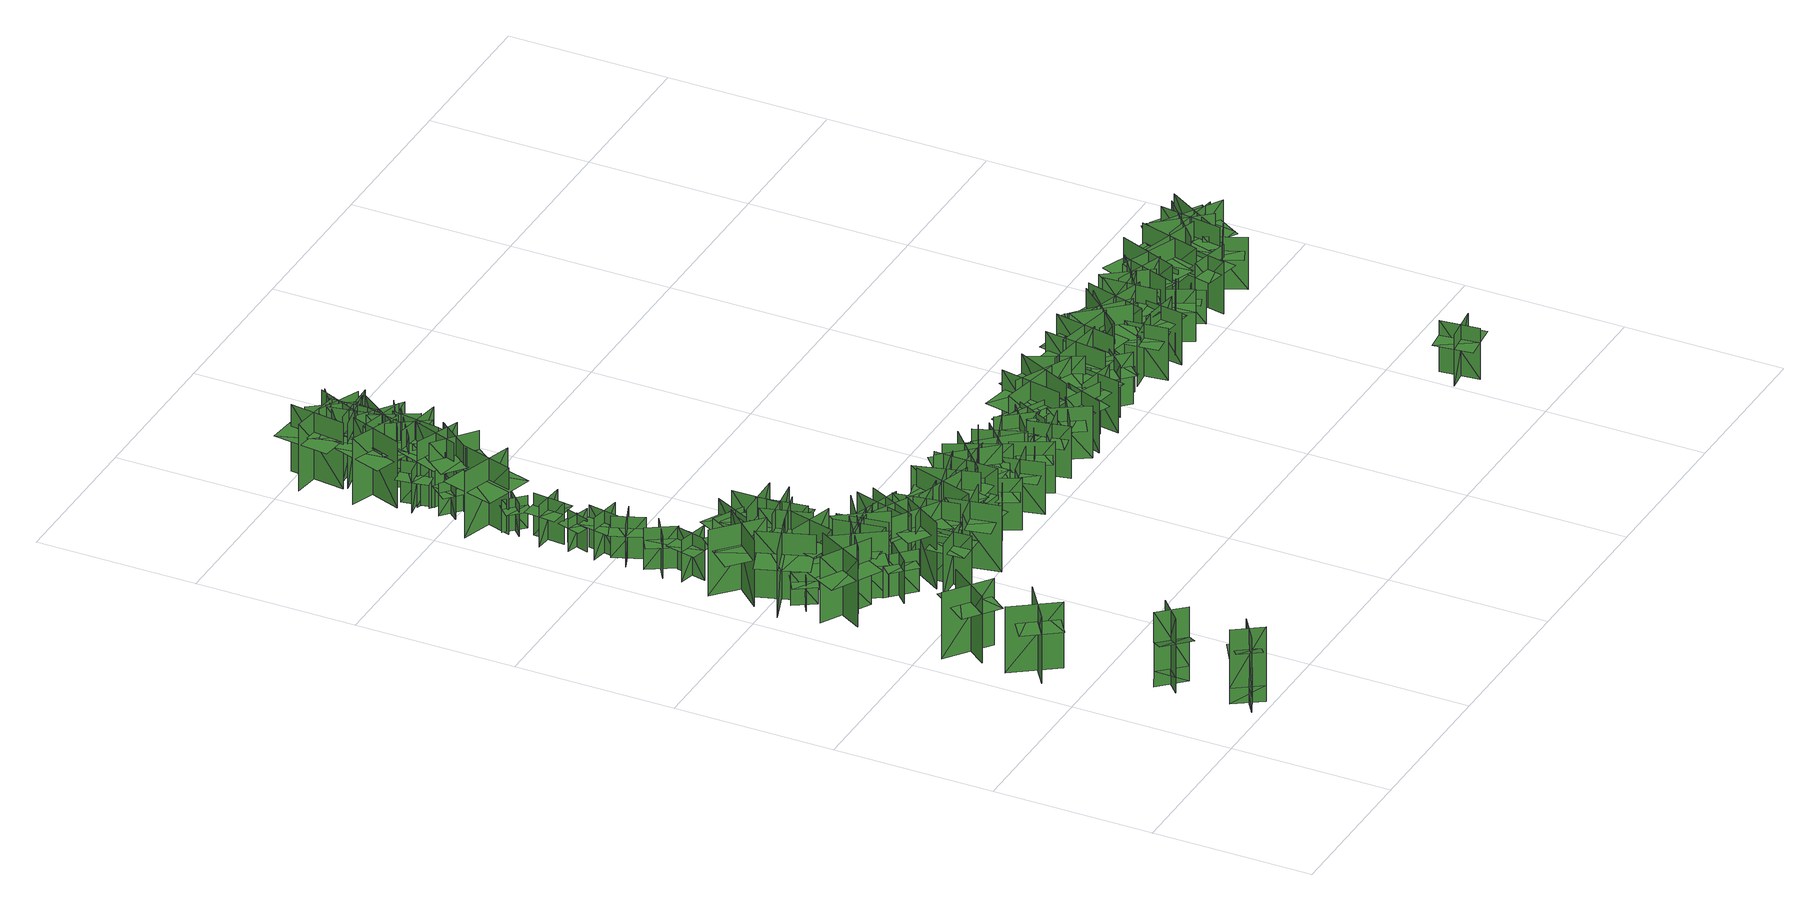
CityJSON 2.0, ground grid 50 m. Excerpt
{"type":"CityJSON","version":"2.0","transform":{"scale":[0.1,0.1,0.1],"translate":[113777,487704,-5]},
"CityObjects":{
"tree1":{"type":"SolitaryVegetationObject","geometry":[{"type":"MultiSurface","lod":"1","boundaries":[[[0,1,2]],[[0,2,3]],[[4,5,6]],[[4,6,7]],[[8,9,5]],[[8,5,4]],[[10,11,1]],[[10,1,0]],[[12,13,14]],[[12,14,15]],[[16,17,18]],[[16,18,19]]]}]},
"tree2":{"type":"SolitaryVegetationObject","geometry":[{"type":"MultiSurface","lod":"1","boundaries":[[[20,21,22]],[[20,22,23]],[[24,25,26]],[[24,26,27]],[[28,29,25]],[[28,25,24]],[[30,31,21]],[[30,21,20]],[[32,33,34]],[[32,34,35]],[[36,37,38]],[[36,38,39]]]}]},
"tree3":{"type":"SolitaryVegetationObject","geometry":[{"type":"MultiSurface","lod":"1","boundaries":[[[40,41,42]],[[40,42,43]],[[44,45,46]],[[44,46,47]],[[48,49,50]],[[48,50,51]],[[48,52,53]],[[48,53,49]]]}]},
"tree4":{"type":"SolitaryVegetationObject","geometry":[{"type":"MultiSurface","lod":"1","boundaries":[[[54,55,56]],[[54,56,57]],[[58,59,60]],[[58,60,61]],[[62,63,64]],[[62,64,65]],[[62,66,67]],[[62,67,63]]]}]},
"tree5":{"type":"SolitaryVegetationObject","geometry":[{"type":"MultiSurface","lod":"1","boundaries":[[[68,69,70]],[[68,70,71]],[[72,73,74]],[[72,74,75]],[[76,77,78]],[[76,78,79]],[[76,79,80]],[[76,80,81]]]}]},
"tree6":{"type":"SolitaryVegetationObject","geometry":[{"type":"MultiSurface","lod":"1","boundaries":[[[82,83,84]],[[82,84,85]],[[86,87,88]],[[86,88,89]],[[90,91,92]],[[90,92,93]],[[90,93,94]],[[90,94,95]]]}]},
"tree7":{"type":"SolitaryVegetationObject","geometry":[{"type":"MultiSurface","lod":"1","boundaries":[[[96,97,98]],[[96,98,99]],[[100,101,102]],[[100,102,103]],[[104,105,106]],[[104,106,107]],[[104,107,108]],[[104,108,109]]]}]},
"tree8":{"type":"SolitaryVegetationObject","geometry":[{"type":"MultiSurface","lod":"1","boundaries":[[[110,111,112]],[[110,112,113]],[[114,115,116]],[[114,116,117]],[[118,119,120]],[[118,120,121]],[[118,121,122]],[[118,122,123]]]}]},
"tree9":{"type":"SolitaryVegetationObject","geometry":[{"type":"MultiSurface","lod":"1","boundaries":[[[124,125,126]],[[124,126,127]],[[128,129,130]],[[128,130,131]],[[132,133,134]],[[132,134,135]],[[132,135,136]],[[132,136,137]]]}]},
"tree10":{"type":"SolitaryVegetationObject","geometry":[{"type":"MultiSurface","lod":"1","boundaries":[[[138,139,140]],[[138,140,141]],[[142,143,144]],[[142,144,145]],[[146,147,148]],[[146,148,149]],[[146,150,151]],[[146,151,147]]]}]},
"tree11":{"type":"SolitaryVegetationObject","geometry":[{"type":"MultiSurface","lod":"1","boundaries":[[[152,153,154]],[[152,154,155]],[[156,157,158]],[[156,158,159]],[[160,161,162]],[[160,162,163]],[[160,163,164]],[[160,164,165]]]}]},
"tree12":{"type":"SolitaryVegetationObject","geometry":[{"type":"MultiSurface","lod":"1","boundaries":[[[166,167,168]],[[166,168,169]],[[170,171,172]],[[170,172,173]],[[174,175,176]],[[174,176,177]],[[174,177,178]],[[174,178,179]]]}]},
"tree13":{"type":"SolitaryVegetationObject","geometry":[{"type":"MultiSurface","lod":"1","boundaries":[[[180,181,182]],[[180,182,183]],[[184,185,186]],[[184,186,187]],[[188,189,190]],[[188,190,191]],[[188,191,192]],[[188,192,193]]]}]},
"tree14":{"type":"SolitaryVegetationObject","geometry":[{"type":"MultiSurface","lod":"1","boundaries":[[[194,195,196]],[[194,196,197]],[[198,199,200]],[[198,200,201]],[[202,203,204]],[[202,204,205]],[[202,205,206]],[[202,206,207]]]}]},
"tree15":{"type":"SolitaryVegetationObject","geometry":[{"type":"MultiSurface","lod":"1","boundaries":[[[208,209,210]],[[208,210,211]],[[212,213,214]],[[212,214,215]],[[216,217,218]],[[216,218,219]],[[216,219,220]],[[216,220,221]]]}]},
"tree16":{"type":"SolitaryVegetationObject","geometry":[{"type":"MultiSurface","lod":"1","boundaries":[[[222,223,224]],[[222,224,225]],[[226,227,228]],[[226,228,229]],[[230,231,232]],[[230,232,233]],[[230,233,234]],[[230,234,235]]]}]},
"tree17":{"type":"SolitaryVegetationObject","geometry":[{"type":"MultiSurface","lod":"1","boundaries":[[[236,237,238]],[[236,238,239]],[[240,241,242]],[[240,242,243]],[[244,245,246]],[[244,246,247]],[[244,247,248]],[[244,248,249]]]}]},
"tree18":{"type":"SolitaryVegetationObject","geometry":[{"type":"MultiSurface","lod":"1","boundaries":[[[250,251,252]],[[250,252,253]],[[254,255,256]],[[254,256,257]],[[258,259,260]],[[258,260,261]],[[258,261,262]],[[258,262,263]]]}]},
"tree19":{"type":"SolitaryVegetationObject","geometry":[{"type":"MultiSurface","lod":"1","boundaries":[[[264,265,266]],[[264,266,267]],[[268,269,270]],[[268,270,271]],[[272,273,274]],[[272,274,275]],[[272,275,276]],[[272,276,277]]]}]},
"tree20":{"type":"SolitaryVegetationObject","geometry":[{"type":"MultiSurface","lod":"1","boundaries":[[[278,279,280]],[[278,280,281]],[[282,283,284]],[[282,284,285]],[[286,287,288]],[[286,288,289]],[[286,289,290]],[[286,290,291]]]}]},
"tree21":{"type":"SolitaryVegetationObject","geometry":[{"type":"MultiSurface","lod":"1","boundaries":[[[292,293,294]],[[292,294,295]],[[296,297,298]],[[296,298,299]],[[300,301,302]],[[300,302,303]],[[300,303,304]],[[300,304,305]]]}]},
"tree22":{"type":"SolitaryVegetationObject","geometry":[{"type":"MultiSurface","lod":"1","boundaries":[[[306,307,308]],[[306,308,309]],[[310,311,312]],[[310,312,313]],[[314,315,316]],[[314,316,317]],[[314,318,319]],[[314,319,315]]]}]},
"tree23":{"type":"SolitaryVegetationObject","geometry":[{"type":"MultiSurface","lod":"1","boundaries":[[[320,321,322]],[[320,322,323]],[[324,325,326]],[[324,326,327]],[[328,329,330]],[[328,330,331]],[[328,331,332]],[[328,332,333]]]}]},
"tree24":{"type":"SolitaryVegetationObject","geometry":[{"type":"MultiSurface","lod":"1","boundaries":[[[334,335,336]],[[334,336,337]],[[338,339,340]],[[338,340,341]],[[342,343,344]],[[342,344,345]],[[342,345,346]],[[342,346,347]]]}]},
"tree25":{"type":"SolitaryVegetationObject","geometry":[{"type":"MultiSurface","lod":"1","boundaries":[[[348,349,350]],[[348,350,351]],[[352,353,354]],[[352,354,355]],[[356,357,358]],[[356,358,359]],[[356,359,360]],[[356,360,361]]]}]},
"tree26":{"type":"SolitaryVegetationObject","geometry":[{"type":"MultiSurface","lod":"1","boundaries":[[[362,363,364]],[[362,364,365]],[[366,367,368]],[[366,368,369]],[[370,371,372]],[[370,372,373]],[[370,373,374]],[[370,374,375]]]}]},
"tree27":{"type":"SolitaryVegetationObject","geometry":[{"type":"MultiSurface","lod":"1","boundaries":[[[376,377,378]],[[376,378,379]],[[380,381,382]],[[380,382,383]],[[384,385,386]],[[384,386,387]],[[384,388,389]],[[384,389,385]]]}]},
"tree28":{"type":"SolitaryVegetationObject","geometry":[{"type":"MultiSurface","lod":"1","boundaries":[[[390,391,392]],[[390,392,393]],[[394,395,396]],[[394,396,397]],[[398,399,400]],[[398,400,401]],[[398,401,402]],[[398,402,403]]]}]},
"tree29":{"type":"SolitaryVegetationObject","geometry":[{"type":"MultiSurface","lod":"1","boundaries":[[[404,405,406]],[[404,406,407]],[[408,409,410]],[[408,410,411]],[[412,413,414]],[[412,414,415]],[[412,415,416]],[[412,416,417]]]}]},
"tree30":{"type":"SolitaryVegetationObject","geometry":[{"type":"MultiSurface","lod":"1","boundaries":[[[418,419,420]],[[418,420,421]],[[422,423,424]],[[422,424,425]],[[426,427,428]],[[426,428,429]],[[426,429,430]],[[426,430,431]]]}]},
"tree31":{"type":"SolitaryVegetationObject","geometry":[{"type":"MultiSurface","lod":"1","boundaries":[[[432,433,434]],[[432,434,435]],[[436,437,438]],[[436,438,439]],[[440,441,442]],[[440,442,443]],[[440,443,444]],[[440,444,445]]]}]},
"tree32":{"type":"SolitaryVegetationObject","geometry":[{"type":"MultiSurface","lod":"1","boundaries":[[[446,447,448]],[[446,448,449]],[[450,451,452]],[[450,452,453]],[[454,455,456]],[[454,456,457]],[[454,457,458]],[[454,458,459]]]}]},
"tree33":{"type":"SolitaryVegetationObject","geometry":[{"type":"MultiSurface","lod":"1","boundaries":[[[460,461,462]],[[460,462,463]],[[464,465,466]],[[464,466,467]],[[468,469,470]],[[468,470,471]],[[468,471,472]],[[468,472,473]]]}]},
"tree34":{"type":"SolitaryVegetationObject","geometry":[{"type":"MultiSurface","lod":"1","boundaries":[[[474,475,476]],[[474,476,477]],[[478,479,480]],[[478,480,481]],[[482,483,484]],[[482,484,485]],[[482,485,486]],[[482,486,487]]]}]},
"tree35":{"type":"SolitaryVegetationObject","geometry":[{"type":"MultiSurface","lod":"1","boundaries":[[[488,489,490]],[[488,490,491]],[[492,493,494]],[[492,494,495]],[[496,497,498]],[[496,498,499]],[[496,500,501]],[[496,501,497]]]}]},
"tree36":{"type":"SolitaryVegetationObject","geometry":[{"type":"MultiSurface","lod":"1","boundaries":[[[502,503,504]],[[502,504,505]],[[506,507,508]],[[506,508,509]],[[510,511,512]],[[510,512,513]],[[510,513,514]],[[510,514,515]]]}]},
"tree37":{"type":"SolitaryVegetationObject","geometry":[{"type":"MultiSurface","lod":"1","boundaries":[[[516,517,518]],[[516,518,519]],[[520,521,522]],[[520,522,523]],[[524,525,526]],[[524,526,527]],[[524,527,528]],[[524,528,529]]]}]},
"tree38":{"type":"SolitaryVegetationObject","geometry":[{"type":"MultiSurface","lod":"1","boundaries":[[[530,531,532]],[[530,532,533]],[[534,535,536]],[[534,536,537]],[[538,539,540]],[[538,540,541]],[[538,541,542]],[[538,542,543]]]}]},
"tree39":{"type":"SolitaryVegetationObject","geometry":[{"type":"MultiSurface","lod":"1","boundaries":[[[544,545,546]],[[544,546,547]],[[548,549,550]],[[548,550,551]],[[552,553,554]],[[552,554,555]],[[552,555,556]],[[552,556,557]]]}]},
"tree40":{"type":"SolitaryVegetationObject","geometry":[{"type":"MultiSurface","lod":"1","boundaries":[[[558,559,560]],[[558,560,561]],[[562,563,564]],[[562,564,565]],[[566,567,568]],[[566,568,569]],[[566,569,570]],[[566,570,571]]]}]},
"tree41":{"type":"SolitaryVegetationObject","geometry":[{"type":"MultiSurface","lod":"1","boundaries":[[[572,573,574]],[[572,574,575]],[[576,577,578]],[[576,578,579]],[[580,581,582]],[[580,582,583]],[[580,583,584]],[[580,584,585]]]}]},
"tree42":{"type":"SolitaryVegetationObject","geometry":[{"type":"MultiSurface","lod":"1","boundaries":[[[586,587,588]],[[586,588,589]],[[590,591,592]],[[590,592,593]],[[594,595,596]],[[594,596,597]],[[594,598,599]],[[594,599,595]]]}]},
"tree43":{"type":"SolitaryVegetationObject","geometry":[{"type":"MultiSurface","lod":"1","boundaries":[[[600,601,602]],[[600,602,603]],[[604,605,606]],[[604,606,607]],[[608,609,610]],[[608,610,611]],[[608,611,612]],[[608,612,613]]]}]},
"tree44":{"type":"SolitaryVegetationObject","geometry":[{"type":"MultiSurface","lod":"1","boundaries":[[[614,615,616]],[[614,616,617]],[[618,619,620]],[[618,620,621]],[[622,623,624]],[[622,624,625]],[[622,626,627]],[[622,627,623]]]}]},
"tree45":{"type":"SolitaryVegetationObject","geometry":[{"type":"MultiSurface","lod":"1","boundaries":[[[628,629,630]],[[628,630,631]],[[632,633,634]],[[632,634,635]],[[636,637,638]],[[636,638,639]],[[636,639,640]],[[636,640,641]]]}]},
"tree46":{"type":"SolitaryVegetationObject","geometry":[{"type":"MultiSurface","lod":"1","boundaries":[[[642,643,644]],[[642,644,645]],[[646,647,648]],[[646,648,649]],[[650,651,652]],[[650,652,653]],[[650,653,654]],[[650,654,655]]]}]},
"tree47":{"type":"SolitaryVegetationObject","geometry":[{"type":"MultiSurface","lod":"1","boundaries":[[[656,657,658]],[[656,658,659]],[[660,661,662]],[[660,662,663]],[[664,665,666]],[[664,666,667]],[[664,667,668]],[[664,668,669]]]}]},
"tree48":{"type":"SolitaryVegetationObject","geometry":[{"type":"MultiSurface","lod":"1","boundaries":[[[670,671,672]],[[670,672,673]],[[674,675,676]],[[674,676,677]],[[678,679,680]],[[678,680,681]],[[678,681,682]],[[678,682,683]]]}]},
"tree49":{"type":"SolitaryVegetationObject","geometry":[{"type":"MultiSurface","lod":"1","boundaries":[[[684,685,686]],[[684,686,687]],[[688,689,690]],[[688,690,691]],[[692,693,694]],[[692,694,695]],[[692,695,696]],[[692,696,697]]]}]},
"tree50":{"type":"SolitaryVegetationObject","geometry":[{"type":"MultiSurface","lod":"1","boundaries":[[[698,699,700]],[[698,700,701]],[[702,703,704]],[[702,704,705]],[[706,707,708]],[[706,708,709]],[[706,709,710]],[[706,710,711]]]}]},
"tree51":{"type":"SolitaryVegetationObject","geometry":[{"type":"MultiSurface","lod":"1","boundaries":[[[712,713,714]],[[712,714,715]],[[716,717,718]],[[716,718,719]],[[720,721,722]],[[720,722,723]],[[720,723,724]],[[720,724,725]]]}]},
"tree52":{"type":"SolitaryVegetationObject","geometry":[{"type":"MultiSurface","lod":"1","boundaries":[[[726,727,728]],[[726,728,729]],[[730,731,732]],[[730,732,733]],[[734,735,736]],[[734,736,737]],[[734,737,738]],[[734,738,739]]]}]},
"tree53":{"type":"SolitaryVegetationObject","geometry":[{"type":"MultiSurface","lod":"1","boundaries":[[[740,741,742]],[[740,742,743]],[[744,745,746]],[[744,746,747]],[[748,749,750]],[[748,750,751]],[[748,751,752]],[[748,752,753]]]}]},
"tree54":{"type":"SolitaryVegetationObject","geometry":[{"type":"MultiSurface","lod":"1","boundaries":[[[754,755,756]],[[754,756,757]],[[758,759,760]],[[758,760,761]],[[762,763,764]],[[762,764,765]],[[762,765,766]],[[762,766,767]]]}]},
"tree55":{"type":"SolitaryVegetationObject","geometry":[{"type":"MultiSurface","lod":"1","boundaries":[[[768,769,770]],[[768,770,771]],[[772,773,774]],[[772,774,775]],[[776,777,778]],[[776,778,779]],[[776,779,780]],[[776,780,781]]]}]},
"tree56":{"type":"SolitaryVegetationObject","geometry":[{"type":"MultiSurface","lod":"1","boundaries":[[[782,783,784]],[[782,784,785]],[[786,787,788]],[[786,788,789]],[[790,791,792]],[[790,792,793]],[[790,794,795]],[[790,795,791]]]}]},
"tree57":{"type":"SolitaryVegetationObject","geometry":[{"type":"MultiSurface","lod":"1","boundaries":[[[796,797,798]],[[796,798,799]],[[800,801,802]],[[800,802,803]],[[804,805,806]],[[804,806,807]],[[804,808,809]],[[804,809,805]]]}]},
"tree58":{"type":"SolitaryVegetationObject","geometry":[{"type":"MultiSurface","lod":"1","boundaries":[[[810,811,812]],[[810,812,813]],[[814,815,816]],[[814,816,817]],[[818,819,820]],[[818,820,821]],[[818,821,822]],[[818,822,823]]]}]},
"tree59":{"type":"SolitaryVegetationObject","geometry":[{"type":"MultiSurface","lod":"1","boundaries":[[[824,825,826]],[[824,826,827]],[[828,829,830]],[[828,830,831]],[[832,833,834]],[[832,834,835]],[[832,835,836]],[[832,836,837]]]}]},
"tree60":{"type":"SolitaryVegetationObject","geometry":[{"type":"MultiSurface","lod":"1","boundaries":[[[838,839,840]],[[838,840,841]],[[842,843,844]],[[842,844,845]],[[846,847,848]],[[846,848,849]],[[846,849,850]],[[846,850,851]]]}]},
"tree61":{"type":"SolitaryVegetationObject","geometry":[{"type":"MultiSurface","lod":"1","boundaries":[[[852,853,854]],[[852,854,855]],[[856,857,858]],[[856,858,859]],[[860,861,862]],[[860,862,863]],[[860,863,864]],[[860,864,865]]]}]},
"tree62":{"type":"SolitaryVegetationObject","geometry":[{"type":"MultiSurface","lod":"1","boundaries":[[[866,867,868]],[[866,868,869]],[[870,871,872]],[[870,872,873]],[[874,875,876]],[[874,876,877]],[[874,877,878]],[[874,878,879]]]}]},
"tree63":{"type":"SolitaryVegetationObject","geometry":[{"type":"MultiSurface","lod":"1","boundaries":[[[880,881,882]],[[880,882,883]],[[884,885,886]],[[884,886,887]],[[888,889,890]],[[888,890,891]],[[888,892,893]],[[888,893,889]]]}]},
"tree64":{"type":"SolitaryVegetationObject","geometry":[{"type":"MultiSurface","lod":"1","boundaries":[[[894,895,896]],[[894,896,897]],[[898,899,900]],[[898,900,901]],[[902,903,904]],[[902,904,905]],[[902,906,907]],[[902,907,903]]]}]},
"tree65":{"type":"SolitaryVegetationObject","geometry":[{"type":"MultiSurface","lod":"1","boundaries":[[[908,909,910]],[[908,910,911]],[[912,913,914]],[[912,914,915]],[[916,917,918]],[[916,918,919]],[[916,919,920]],[[916,920,921]]]}]},
"tree66":{"type":"SolitaryVegetationObject","geometry":[{"type":"MultiSurface","lod":"1","boundaries":[[[922,923,924]],[[922,924,925]],[[926,927,928]],[[926,928,929]],[[930,931,932]],[[930,932,933]],[[930,933,934]],[[930,934,935]]]}]},
"tree67":{"type":"SolitaryVegetationObject","geometry":[{"type":"MultiSurface","lod":"1","boundaries":[[[936,937,938]],[[936,938,939]],[[940,941,942]],[[940,942,943]],[[944,945,946]],[[944,946,947]],[[944,948,949]],[[944,949,945]]]}]},
"tree68":{"type":"SolitaryVegetationObject","geometry":[{"type":"MultiSurface","lod":"1","boundaries":[[[950,951,952]],[[950,952,953]],[[954,955,956]],[[954,956,957]],[[958,959,960]],[[958,960,961]],[[958,962,963]],[[958,963,959]]]}]},
"tree69":{"type":"SolitaryVegetationObject","geometry":[{"type":"MultiSurface","lod":"1","boundaries":[[[964,965,966]],[[964,966,967]],[[968,969,970]],[[968,970,971]],[[972,973,974]],[[972,974,975]],[[972,975,976]],[[972,976,977]]]}]},
"tree70":{"type":"SolitaryVegetationObject","geometry":[{"type":"MultiSurface","lod":"1","boundaries":[[[978,979,980]],[[978,980,981]],[[982,983,984]],[[982,984,985]],[[986,987,988]],[[986,988,989]],[[986,990,991]],[[986,991,987]]]}]},
"tree71":{"type":"SolitaryVegetationObject","geometry":[{"type":"MultiSurface","lod":"1","boundaries":[[[992,993,994]],[[992,994,995]],[[996,997,998]],[[996,998,999]],[[1000,1001,1002]],[[1000,1002,1003]],[[1000,1003,1004]],[[1000,1004,1005]]]}]},
"tree72":{"type":"SolitaryVegetationObject","geometry":[{"type":"MultiSurface","lod":"1","boundaries":[[[1006,1007,1008]],[[1006,1008,1009]],[[1010,1011,1012]],[[1010,1012,1013]],[[1014,1015,1016]],[[1014,1016,1017]],[[1014,1018,1019]],[[1014,1019,1015]]]}]},
"tree73":{"type":"SolitaryVegetationObject","geometry":[{"type":"MultiSurface","lod":"1","boundaries":[[[1020,1021,1022]],[[1020,1022,1023]],[[1024,1025,1026]],[[1024,1026,1027]],[[1028,1029,1030]],[[1028,1030,1031]],[[1028,1031,1032]],[[1028,1032,1033]]]}]},
"tree74":{"type":"SolitaryVegetationObject","geometry":[{"type":"MultiSurface","lod":"1","boundaries":[[[1034,1035,1036]],[[1034,1036,1037]],[[1038,1039,1040]],[[1038,1040,1041]],[[1042,1043,1044]],[[1042,1044,1045]],[[1042,1046,1047]],[[1042,1047,1043]]]}]},
"tree75":{"type":"SolitaryVegetationObject","geometry":[{"type":"MultiSurface","lod":"1","boundaries":[[[1048,1049,1050]],[[1048,1050,1051]],[[1052,1053,1054]],[[1052,1054,1055]],[[1056,1057,1058]],[[1056,1058,1059]],[[1056,1060,1061]],[[1056,1061,1057]]]}]},
"tree76":{"type":"SolitaryVegetationObject","geometry":[{"type":"MultiSurface","lod":"1","boundaries":[[[1062,1063,1064]],[[1062,1064,1065]],[[1066,1067,1068]],[[1066,1068,1069]],[[1070,1071,1072]],[[1070,1072,1073]],[[1070,1074,1075]],[[1070,1075,1071]]]}]},
"tree77":{"type":"SolitaryVegetationObject","geometry":[{"type":"MultiSurface","lod":"1","boundaries":[[[1076,1077,1078]],[[1076,1078,1079]],[[1080,1081,1082]],[[1080,1082,1083]],[[1084,1085,1086]],[[1084,1086,1087]],[[1084,1087,1088]],[[1084,1088,1089]]]}]},
"tree78":{"type":"SolitaryVegetationObject","geometry":[{"type":"MultiSurface","lod":"1","boundaries":[[[1090,1091,1092]],[[1090,1092,1093]],[[1094,1095,1096]],[[1094,1096,1097]],[[1098,1099,1100]],[[1098,1100,1101]],[[1098,1102,1103]],[[1098,1103,1099]]]}]},
"tree79":{"type":"SolitaryVegetationObject","geometry":[{"type":"MultiSurface","lod":"1","boundaries":[[[1104,1105,1106]],[[1104,1106,1107]],[[1108,1109,1110]],[[1108,1110,1111]],[[1112,1113,1114]],[[1112,1114,1115]],[[1112,1115,1116]],[[1112,1116,1117]]]}]},
"tree80":{"type":"SolitaryVegetationObject","geometry":[{"type":"MultiSurface","lod":"1","boundaries":[[[1118,1119,1120]],[[1118,1120,1121]],[[1122,1123,1124]],[[1122,1124,1125]],[[1126,1127,1128]],[[1126,1128,1129]],[[1126,1130,1131]],[[1126,1131,1127]]]}]},
"tree81":{"type":"SolitaryVegetationObject","geometry":[{"type":"MultiSurface","lod":"1","boundaries":[[[1132,1133,1134]],[[1132,1134,1135]],[[1136,1137,1138]],[[1136,1138,1139]],[[1140,1141,1142]],[[1140,1142,1143]],[[1140,1144,1145]],[[1140,1145,1141]]]}]},
"tree82":{"type":"SolitaryVegetationObject","geometry":[{"type":"MultiSurface","lod":"1","boundaries":[[[1146,1147,1148]],[[1146,1148,1149]],[[1150,1151,1152]],[[1150,1152,1153]],[[1154,1155,1156]],[[1154,1156,1157]],[[1154,1157,1158]],[[1154,1158,1159]]]}]},
"tree83":{"type":"SolitaryVegetationObject","geometry":[{"type":"MultiSurface","lod":"1","boundaries":[[[1160,1161,1162]],[[1160,1162,1163]],[[1164,1165,1166]],[[1164,1166,1167]],[[1168,1169,1170]],[[1168,1170,1171]],[[1168,1171,1172]],[[1168,1172,1173]]]}]},
"tree84":{"type":"SolitaryVegetationObject","geometry":[{"type":"MultiSurface","lod":"1","boundaries":[[[1174,1175,1176]],[[1174,1176,1177]],[[1178,1179,1180]],[[1178,1180,1181]],[[1182,1183,1184]],[[1182,1184,1185]],[[1182,1186,1187]],[[1182,1187,1183]]]}]},
"tree85":{"type":"SolitaryVegetationObject","geometry":[{"type":"MultiSurface","lod":"1","boundaries":[[[1188,1189,1190]],[[1188,1190,1191]],[[1192,1193,1194]],[[1192,1194,1195]],[[1196,1197,1198]],[[1196,1198,1199]],[[1196,1199,1200]],[[1196,1200,1201]]]}]},
"tree86":{"type":"SolitaryVegetationObject","geometry":[{"type":"MultiSurface","lod":"1","boundaries":[[[1202,1203,1204]],[[1202,1204,1205]],[[1206,1207,1208]],[[1206,1208,1209]],[[1210,1211,1212]],[[1210,1212,1213]],[[1210,1214,1215]],[[1210,1215,1211]]]}]},
"tree87":{"type":"SolitaryVegetationObject","geometry":[{"type":"MultiSurface","lod":"1","boundaries":[[[1216,1217,1218]],[[1216,1218,1219]],[[1220,1221,1222]],[[1220,1222,1223]],[[1224,1225,1226]],[[1224,1226,1227]],[[1224,1228,1229]],[[1224,1229,1225]]]}]},
"tree88":{"type":"SolitaryVegetationObject","geometry":[{"type":"MultiSurface","lod":"1","boundaries":[[[1230,1231,1232]],[[1230,1232,1233]],[[1234,1235,1236]],[[1234,1236,1237]],[[1238,1239,1240]],[[1238,1240,1241]],[[1238,1241,1242]],[[1238,1242,1243]]]}]},
"tree89":{"type":"SolitaryVegetationObject","geometry":[{"type":"MultiSurface","lod":"1","boundaries":[[[1244,1245,1246]],[[1244,1246,1247]],[[1248,1249,1250]],[[1248,1250,1251]],[[1252,1253,1254]],[[1252,1254,1255]],[[1252,1256,1257]],[[1252,1257,1253]]]}]},
"tree90":{"type":"SolitaryVegetationObject","geometry":[{"type":"MultiSurface","lod":"1","boundaries":[[[1258,1259,1260]],[[1258,1260,1261]],[[1262,1263,1264]],[[1262,1264,1265]],[[1266,1267,1268]],[[1266,1268,1269]],[[1266,1269,1270]],[[1266,1270,1271]]]}]},
"tree91":{"type":"SolitaryVegetationObject","geometry":[{"type":"MultiSurface","lod":"1","boundaries":[[[1272,1273,1274]],[[1272,1274,1275]],[[1276,1277,1278]],[[1276,1278,1279]],[[1280,1281,1282]],[[1280,1282,1283]],[[1280,1284,1285]],[[1280,1285,1281]]]}]},
"tree92":{"type":"SolitaryVegetationObject","geometry":[{"type":"MultiSurface","lod":"1","boundaries":[[[1286,1287,1288]],[[1286,1288,1289]],[[1290,1291,1292]],[[1290,1292,1293]],[[1294,1295,1296]],[[1294,1296,1297]],[[1294,1298,1299]],[[1294,1299,1295]]]}]},
"tree93":{"type":"SolitaryVegetationObject","geometry":[{"type":"MultiSurface","lod":"1","boundaries":[[[1300,1301,1302]],[[1300,1302,1303]],[[1304,1305,1306]],[[1304,1306,1307]],[[1308,1309,1310]],[[1308,1310,1311]],[[1308,1311,1312]],[[1308,1312,1313]]]}]},
"tree94":{"type":"SolitaryVegetationObject","geometry":[{"type":"MultiSurface","lod":"1","boundaries":[[[1314,1315,1316]],[[1314,1316,1317]],[[1318,1319,1320]],[[1318,1320,1321]],[[1322,1323,1324]],[[1322,1324,1325]],[[1322,1325,1326]],[[1322,1326,1327]]]}]},
"tree95":{"type":"SolitaryVegetationObject","geometry":[{"type":"MultiSurface","lod":"1","boundaries":[[[1328,1329,1330]],[[1328,1330,1331]],[[1332,1333,1334]],[[1332,1334,1335]],[[1336,1337,1338]],[[1336,1338,1339]],[[1336,1340,1341]],[[1336,1341,1337]]]}]},
"tree96":{"type":"SolitaryVegetationObject","geometry":[{"type":"MultiSurface","lod":"1","boundaries":[[[1342,1343,1344]],[[1342,1344,1345]],[[1346,1347,1348]],[[1346,1348,1349]],[[1350,1351,1352]],[[1350,1352,1353]],[[1350,1353,1354]],[[1350,1354,1355]]]}]},
"tree97":{"type":"SolitaryVegetationObject","geometry":[{"type":"MultiSurface","lod":"1","boundaries":[[[1356,1357,1358]],[[1356,1358,1359]],[[1360,1361,1362]],[[1360,1362,1363]],[[1364,1365,1366]],[[1364,1366,1367]],[[1364,1368,1369]],[[1364,1369,1365]]]}]},
"tree98":{"type":"SolitaryVegetationObject","geometry":[{"type":"MultiSurface","lod":"1","boundaries":[[[1370,1371,1372]],[[1370,1372,1373]],[[1374,1375,1376]],[[1374,1376,1377]],[[1378,1379,1380]],[[1378,1380,1381]],[[1378,1381,1382]],[[1378,1382,1383]]]}]},
"tree99":{"type":"SolitaryVegetationObject","geometry":[{"type":"MultiSurface","lod":"1","boundaries":[[[1384,1385,1386]],[[1384,1386,1387]],[[1388,1389,1390]],[[1388,1390,1391]],[[1392,1393,1394]],[[1392,1394,1395]],[[1392,1395,1396]],[[1392,1396,1397]]]}]},
"tree100":{"type":"SolitaryVegetationObject","geometry":[{"type":"MultiSurface","lod":"1","boundaries":[[[1398,1399,1400]],[[1398,1400,1401]],[[1402,1403,1404]],[[1402,1404,1405]],[[1406,1407,1408]],[[1406,1408,1409]],[[1406,1409,1410]],[[1406,1410,1411]]]}]}
},
"vertices":[
[196,101,66],[256,16,66],[254,15,261],[195,100,261],[182,24,67],[267,84,67],[267,84,261],[182,25,261],[182,25,15],[267,84,15],[195,100,15],[254,15,15],[195,101,161],[255,16,161],[298,46,180],[239,131,180],[247,27,192],[202,91,192],[170,68,202],[214,5,202],
[253,256,67],[182,331,67],[183,332,261],[254,257,261],[255,334,67],[180,263,67],[181,262,261],[256,333,261],[256,333,15],[181,262,15],[254,257,15],[183,332,15],[254,257,162],[182,332,162],[144,295,180],[216,220,180],[192,321,192],[246,265,192],[274,293,203],[221,348,203],
[211,727,3],[77,631,3],[77,631,222],[211,727,222],[82,748,3],[179,613,3],[179,613,222],[82,748,222],[200,719,165],[77,631,165],[115,578,165],[238,666,165],[162,772,165],[39,684,165],
[191,958,9],[92,825,9],[92,825,228],[191,958,228],[62,938,9],[194,839,9],[194,839,228],[62,938,228],[183,946,172],[92,825,172],[144,786,172],[235,907,172],[131,986,172],[40,865,172],
[227,1240,14],[73,1325,14],[73,1325,234],[227,1240,234],[189,1374,14],[103,1221,14],[103,1221,234],[189,1374,234],[224,1256,163],[262,1328,163],[107,1411,163],[68,1339,163],[30,1267,163],[185,1184,163],
[106,1384,18],[172,1425,18],[172,1425,126],[106,1384,126],[156,1372,18],[115,1438,18],[115,1438,126],[156,1372,126],[156,1372,96],[189,1393,96],[148,1458,96],[115,1438,96],[82,1417,96],[124,1352,96],
[46,1446,15],[212,1504,15],[212,1504,234],[46,1446,234],[172,1385,15],[114,1552,15],[114,1552,234],[172,1385,234],[60,1438,164],[88,1362,164],[254,1423,164],[226,1499,164],[198,1575,164],[32,1515,164],
[61,1669,16],[192,1551,16],[192,1551,235],[61,1669,235],[68,1529,16],[187,1660,16],[187,1660,235],[68,1529,235],[61,1653,164],[8,1591,164],[140,1475,164],[194,1537,164],[247,1598,164],[115,1714,164],
[282,1213,15],[182,1357,15],[182,1357,234],[282,1213,234],[307,1350,15],[163,1250,15],[163,1250,234],[307,1350,234],[286,1229,163],[352,1276,163],[249,1419,163],[183,1371,163],[117,1324,163],[220,1181,163],
[346,1149,15],[270,1224,15],[270,1224,156],[346,1149,156],[345,1233,15],[270,1158,15],[270,1158,156],[345,1233,156],[339,1156,120],[270,1224,120],[241,1194,120],[310,1126,120],[369,1185,120],[300,1254,120],
[89,1767,20],[187,1745,20],[187,1745,159],[89,1767,159],[124,1711,20],[147,1808,20],[147,1808,159],[124,1711,159],[124,1711,120],[173,1700,120],[195,1797,120],[147,1808,120],[98,1819,120],[76,1722,120],
[258,1510,17],[218,1360,17],[218,1360,232],[258,1510,232],[169,1459,17],[318,1418,17],[318,1418,232],[169,1459,232],[169,1459,172],[148,1384,172],[298,1343,172],[318,1418,172],[338,1493,172],[189,1533,172],
[165,1876,20],[81,1823,20],[81,1823,158],[165,1876,158],[101,1891,20],[153,1807,20],[153,1807,158],[101,1891,158],[101,1891,119],[58,1865,119],[111,1780,119],[153,1807,119],[196,1833,119],[143,1917,119],
[273,1383,15],[298,1230,15],[298,1230,231],[273,1383,231],[212,1299,15],[365,1324,15],[365,1324,231],[212,1299,231],[212,1299,170],[225,1223,170],[378,1248,170],[365,1324,170],[353,1401,170],[200,1376,170],
[275,1446,17],[231,1595,17],[231,1595,233],[275,1446,233],[325,1537,17],[176,1493,17],[176,1493,233],[325,1537,233],[325,1537,173],[303,1611,173],[155,1567,173],[176,1493,173],[198,1419,173],[347,1462,173],
[244,1298,15],[398,1319,15],[398,1319,231],[244,1298,231],[327,1235,15],[305,1388,15],[305,1388,231],[327,1235,231],[327,1235,170],[403,1246,170],[382,1399,170],[305,1388,170],[228,1378,170],[250,1224,170],
[300,1523,21],[237,1439,21],[237,1439,161],[300,1523,161],[233,1513,21],[233,1513,161],[317,1451,161],[317,1451,21],[233,1513,117],[207,1478,117],[275,1428,117],[301,1463,117],[327,1498,117],[259,1548,117],
[302,1572,20],[203,1574,20],[203,1574,158],[302,1572,158],[256,1620,20],[255,1521,20],[255,1521,158],[256,1620,158],[256,1620,119],[207,1621,119],[205,1521,119],[255,1521,119],[305,1520,119],[306,1619,119],
[118,2003,20],[155,1911,20],[155,1911,158],[118,2003,158],[91,1943,20],[184,1979,20],[184,1979,158],[91,1943,158],[91,1943,120],[110,1896,120],[202,1933,120],[184,1979,120],[165,2026,120],[73,1989,120],
[379,1253,15],[277,1397,15],[277,1397,235],[379,1253,235],[402,1391,15],[259,1290,15],[259,1290,235],[402,1391,235],[382,1269,164],[448,1317,164],[344,1460,164],[278,1412,164],[213,1363,164],[317,1221,164],
[88,2040,19],[186,2023,19],[186,2023,158],[88,2040,158],[126,1985,19],[143,2083,19],[143,2083,158],[126,1985,158],[126,1985,119],[175,1977,119],[192,2075,119],[143,2083,119],[94,2092,119],[77,1994,119],
[424,1155,13],[430,1025,13],[430,1025,186],[424,1155,186],[355,1078,13],[485,1085,13],[485,1085,186],[355,1078,186],[424,1144,141],[430,1025,141],[481,1028,141],[476,1147,141],[373,1141,141],[379,1023,141],
[217,1609,19],[290,1749,19],[290,1749,190],[217,1609,190],[324,1644,19],[185,1717,19],[185,1717,190],[324,1644,190],[319,1647,142],[351,1708,142],[223,1775,142],[191,1714,142],[159,1653,142],[287,1586,142],
[278,1627,18],[301,1474,18],[301,1474,234],[278,1627,234],[216,1545,18],[369,1568,18],[369,1568,234],[216,1545,234],[216,1545,173],[228,1468,173],[381,1492,173],[369,1568,173],[358,1645,173],[204,1621,173],
[139,2149,20],[115,2075,20],[115,2075,127],[139,2149,127],[93,2125,20],[167,2102,20],[167,2102,127],[93,2125,127],[93,2125,97],[81,2088,97],[155,2065,97],[167,2102,97],[178,2139,97],[104,2162,97],
[208,1621,18],[363,1625,18],[363,1625,234],[208,1621,234],[283,1549,18],[279,1704,18],[279,1704,234],[283,1549,234],[283,1549,173],[360,1551,173],[356,1706,173],[279,1704,173],[201,1702,173],[205,1547,173],
[352,1238,13],[492,1151,13],[492,1151,233],[352,1238,233],[382,1111,13],[470,1251,13],[470,1251,233],[382,1111,233],[364,1231,176],[492,1151,176],[527,1206,176],[398,1286,176],[329,1175,176],[457,1095,176],
[130,2251,20],[122,2152,20],[122,2152,158],[130,2251,158],[79,2209,20],[178,2200,20],[178,2200,158],[79,2209,158],[79,2209,119],[75,2159,119],[174,2151,119],[178,2200,119],[182,2250,119],[83,2258,119],
[383,1364,14],[423,1249,14],[423,1249,183],[383,1364,183],[347,1291,14],[462,1331,14],[462,1331,183],[347,1291,183],[347,1291,136],[367,1233,136],[482,1273,136],[462,1331,136],[442,1388,136],[327,1349,136],
[317,1341,12],[485,1289,12],[485,1289,231],[317,1341,231],[382,1218,12],[434,1386,12],[434,1386,231],[382,1218,231],[324,1326,161],[301,1248,161],[470,1199,161],[493,1277,161],[516,1355,161],[347,1404,161],
[511,1219,14],[354,1298,14],[354,1298,234],[511,1219,234],[467,1352,14],[388,1194,14],[388,1194,234],[467,1352,234],[507,1235,163],[543,1308,163],[384,1385,163],[349,1311,163],[313,1238,163],[472,1162,163],
[104,2283,20],[159,2337,20],[159,2337,128],[104,2283,128],[155,2282,20],[101,2337,20],[101,2337,128],[155,2282,128],[155,2282,98],[183,2309,98],[129,2364,98],[101,2337,98],[74,2310,98],[128,2255,98],
[158,2485,17],[106,2317,17],[106,2317,236],[158,2485,236],[34,2420,17],[202,2368,17],[202,2368,236],[34,2420,236],[143,2478,165],[64,2501,165],[15,2332,165],[93,2309,165],[172,2287,165],[221,2456,165],
[385,1179,15],[583,1212,15],[583,1212,233],[385,1179,233],[502,1097,15],[469,1294,15],[469,1294,233],[502,1097,233],[501,1105,172],[587,1119,172],[557,1301,172],[471,1286,172],[384,1272,172],[414,1090,172],
[548,990,10],[517,1152,10],[517,1152,230],[548,990,230],[620,1098,10],[458,1067,10],[458,1067,230],[620,1098,230],[545,1003,173],[517,1152,173],[452,1140,173],[481,991,173],[609,1016,173],[581,1164,173],
[100,2534,21],[159,2484,21],[159,2484,129],[100,2534,129],[104,2483,21],[154,2542,21],[154,2542,129],[104,2483,129],[104,2483,98],[134,2458,98],[184,2517,98],[154,2542,98],[125,2567,98],[75,2508,98],
[122,2664,20],[137,2565,20],[137,2565,159],[122,2664,159],[82,2610,20],[180,2626,20],[180,2626,159],[82,2610,159],[82,2610,120],[90,2561,120],[188,2576,120],[180,2626,120],[173,2675,120],[74,2660,120],
[620,1291,15],[562,1099,15],[562,1099,232],[620,1291,232],[494,1222,15],[686,1165,15],[686,1165,232],[494,1222,232],[502,1220,172],[477,1136,172],[654,1083,172],[679,1167,172],[704,1251,172],[527,1304,172],
[149,2470,18],[245,2592,18],[245,2592,234],[149,2470,234],[252,2482,18],[130,2578,18],[130,2578,234],[252,2482,234],[252,2482,173],[299,2543,173],[178,2639,173],[130,2578,173],[82,2517,173],[204,2421,173],
[93,2661,17],[154,2827,17],[154,2827,236],[93,2661,236],[220,2720,17],[55,2781,17],[55,2781,236],[220,2720,236],[108,2667,165],[185,2641,165],[243,2807,165],[166,2834,165],[89,2860,165],[32,2694,165],
[119,2611,18],[263,2557,18],[263,2557,234],[119,2611,234],[160,2517,18],[215,2662,18],[215,2662,234],[160,2517,234],[160,2517,173],[233,2490,173],[288,2635,173],[215,2662,173],[143,2689,173],[88,2544,173],
[702,1077,15],[597,1093,15],[597,1093,156],[702,1077,156],[652,1144,15],[636,1039,15],[636,1039,156],[652,1144,156],[693,1078,119],[597,1093,119],[590,1051,119],[687,1037,119],[699,1120,119],[603,1134,119],
[231,2644,21],[131,2649,21],[131,2649,159],[231,2644,159],[187,2693,21],[182,2594,21],[182,2594,159],[187,2693,159],[187,2693,120],[137,2696,120],[132,2596,120],[182,2594,120],[232,2592,120],[236,2691,120],
[619,1236,17],[654,1161,17],[654,1161,127],[619,1236,127],[597,1175,17],[672,1210,17],[672,1210,127],[597,1175,127],[622,1230,98],[654,1161,98],[684,1175,98],[652,1244,98],[593,1216,98],[625,1147,98],
[257,2560,21],[162,2646,21],[162,2646,192],[257,2560,192],[252,2642,21],[252,2642,192],[166,2547,192],[166,2547,21],[252,2642,138],[212,2678,138],[144,2602,138],[184,2566,138],[223,2531,138],[292,2606,138],
[195,2535,21],[276,2593,21],[276,2593,159],[195,2535,159],[261,2524,21],[203,2605,21],[203,2605,159],[261,2524,159],[261,2524,121],[301,2553,121],[243,2634,121],[203,2605,121],[162,2576,121],[220,2495,121],
[261,2732,18],[133,2644,18],[133,2644,233],[261,2732,233],[159,2751,18],[247,2624,18],[247,2624,233],[159,2751,233],[159,2751,173],[96,2707,173],[184,2580,173],[247,2624,173],[311,2668,173],[223,2795,173],
[551,1187,15],[745,1240,15],[745,1240,233],[551,1187,233],[676,1118,15],[624,1311,15],[624,1311,233],[676,1118,233],[674,1125,172],[759,1148,172],[711,1326,172],[626,1303,172],[541,1280,172],[590,1102,172],
[115,2841,17],[138,3015,17],[138,3015,237],[115,2841,237],[226,2926,17],[51,2949,17],[51,2949,237],[226,2926,237],[129,2850,166],[209,2841,166],[230,3016,166],[149,3025,166],[68,3034,166],[48,2860,166],
[154,2676,19],[308,2653,19],[308,2653,234],[154,2676,234],[215,2592,19],[238,2746,19],[238,2746,234],[215,2592,234],[215,2592,174],[292,2581,174],[315,2734,174],[238,2746,174],[162,2757,174],[138,2604,174],
[192,2695,18],[229,2846,18],[229,2846,234],[192,2695,234],[280,2748,18],[130,2785,18],[130,2785,234],[280,2748,234],[280,2748,173],[299,2824,173],[148,2861,173],[130,2785,173],[111,2710,173],[262,2673,173],
[262,2669,19],[185,2803,19],[185,2803,234],[262,2669,234],[289,2769,19],[155,2691,19],[155,2691,235],[289,2769,234],[289,2769,174],[251,2836,174],[117,2758,174],[155,2691,174],[194,2624,174],[328,2702,174],
[122,2831,18],[274,2860,18],[274,2860,233],[122,2831,233],[207,2772,18],[177,2925,18],[177,2925,233],[207,2772,233],[207,2772,173],[283,2787,173],[253,2939,173],[177,2925,173],[101,2910,173],[131,2758,173],
[168,2827,19],[294,2737,19],[294,2737,235],[168,2827,235],[184,2725,19],[275,2851,19],[275,2851,235],[184,2725,235],[184,2725,174],[247,2680,174],[338,2806,174],[275,2851,174],[212,2896,174],[121,2770,174],
[148,2978,18],[241,2854,18],[241,2854,234],[148,2978,234],[133,2876,18],[257,2969,18],[257,2969,234],[133,2876,234],[133,2876,173],[179,2814,173],[303,2907,173],[257,2969,173],[210,3031,173],[86,2938,173],
[809,1119,14],[693,1060,14],[693,1060,186],[809,1119,186],[711,1150,14],[770,1034,14],[770,1034,186],[711,1150,186],[799,1114,141],[693,1060,141],[716,1014,141],[823,1068,141],[776,1159,141],[670,1106,141],
[291,2855,20],[179,2789,20],[179,2789,192],[291,2855,192],[191,2880,20],[257,2768,20],[257,2768,192],[191,2880,192],[281,2849,147],[179,2789,147],[205,2745,147],[308,2805,147],[255,2894,147],[153,2833,147],
[723,1288,14],[721,1087,14],[721,1087,231],[723,1288,231],[622,1187,14],[823,1185,14],[823,1185,231],[622,1187,231],[630,1187,171],[629,1099,171],[814,1097,171],[814,1185,171],[815,1272,171],[631,1274,171],
[217,2933,19],[223,2778,19],[223,2778,235],[217,2933,235],[146,2858,19],[301,2864,19],[301,2864,235],[146,2858,235],[146,2858,174],[149,2780,174],[304,2786,174],[301,2864,174],[298,2941,174],[143,2935,174],
[285,2878,19],[143,2939,19],[143,2939,235],[285,2878,235],[247,2974,19],[186,2832,19],[186,2832,235],[247,2974,235],[247,2974,174],[176,3004,174],[115,2862,174],[186,2832,174],[258,2801,174],[318,2944,174],
[846,1274,14],[698,1139,14],[698,1139,232],[846,1274,232],[703,1279,14],[838,1131,14],[838,1131,232],[703,1279,232],[708,1273,171],[644,1214,171],[768,1078,171],[833,1137,171],[897,1197,171],[773,1332,171],
[768,1285,14],[857,1106,14],[857,1106,231],[768,1285,231],[724,1149,14],[903,1238,14],[903,1238,231],[724,1149,231],[731,1153,171],[770,1074,171],[935,1156,171],[896,1234,171],[857,1313,171],[692,1231,171],
[871,1012,15],[841,1139,15],[841,1139,187],[871,1012,187],[924,1100,15],[797,1070,15],[797,1070,187],[924,1100,187],[868,1023,142],[841,1139,142],[791,1127,142],[818,1011,142],[918,1035,142],[891,1151,142],
[1023,1124,14],[908,1063,14],[908,1063,186],[1023,1124,186],[925,1153,14],[986,1038,14],[986,1038,186],[925,1153,186],[1013,1118,142],[908,1063,142],[933,1017,142],[1037,1073,142],[989,1164,142],[884,1108,142],
[877,1139,15],[991,1247,15],[991,1247,186],[877,1139,186],[990,1137,15],[881,1251,15],[881,1251,186],[990,1137,186],[985,1142,138],[1035,1189,138],[936,1294,138],[886,1246,138],[836,1199,138],[935,1094,138],
[1045,1233,15],[898,1177,15],[898,1177,186],[1045,1233,186],[942,1278,15],[999,1131,15],[999,1131,186],[942,1278,186],[944,1272,138],[880,1247,138],[932,1112,138],[996,1137,138],[1061,1162,138],[1008,1297,138],
[1139,1106,12],[1012,1077,12],[1012,1077,184],[1139,1106,184],[1052,1160,12],[1080,1033,12],[1080,1033,184],[1052,1160,184],[1128,1103,139],[1012,1077,139],[1023,1027,139],[1139,1053,139],[1117,1153,139],[1001,1128,139],
[1022,1248,16],[1104,1147,16],[1104,1147,188],[1022,1248,188],[1012,1146,16],[1113,1228,16],[1113,1228,188],[1012,1146,188],[1029,1240,143],[1104,1147,143],[1144,1179,143],[1069,1272,143],[989,1208,143],[1064,1115,143],
[1079,1117,15],[1149,1258,15],[1149,1258,186],[1079,1117,186],[1185,1154,15],[1044,1224,15],[1044,1224,186],[1185,1154,186],[1179,1157,139],[1210,1218,139],[1081,1283,139],[1050,1222,139],[1019,1160,139],[1148,1095,139],
[1101,1049,14],[1211,1117,14],[1211,1117,186],[1101,1049,186],[1201,1026,14],[1133,1136,14],[1133,1136,186],[1201,1026,186],[1110,1054,141],[1211,1117,141],[1184,1161,141],[1083,1098,141],[1137,1011,141],[1238,1073,141],
[1159,1110,13],[1196,1307,13],[1196,1307,231],[1159,1110,231],[1276,1192,13],[1079,1229,13],[1079,1229,231],[1276,1192,231],[1268,1194,170],[1284,1280,170],[1103,1314,170],[1087,1228,170],[1071,1141,170],[1252,1108,170],
[1233,1022,13],[1281,1143,13],[1281,1143,185],[1233,1022,185],[1327,1064,13],[1206,1111,13],[1206,1111,185],[1327,1064,185],[1237,1032,141],[1281,1143,141],[1233,1162,141],[1190,1051,141],[1285,1014,141],[1329,1124,141],
[1161,1248,14],[1343,1164,14],[1343,1164,231],[1161,1248,231],[1211,1114,14],[1296,1296,14],[1296,1296,231],[1211,1114,231],[1215,1122,171],[1294,1085,171],[1372,1251,171],[1293,1289,171],[1214,1326,171],[1136,1159,171],
[1291,1104,14],[1419,1082,14],[1419,1082,186],[1291,1104,186],[1351,1020,14],[1373,1148,14],[1373,1148,186],[1351,1020,186],[1302,1102,141],[1419,1082,141],[1428,1132,141],[1311,1153,141],[1294,1051,141],[1411,1031,141],
[1413,1237,14],[1265,1163,14],[1265,1163,233],[1413,1237,233],[1288,1277,14],[1363,1129,14],[1363,1129,233],[1288,1277,233],[1400,1231,176],[1265,1163,176],[1294,1104,176],[1430,1172,176],[1371,1289,176],[1236,1221,176],
[1379,1120,15],[1355,1248,15],[1355,1248,187],[1379,1120,187],[1436,1205,15],[1309,1181,15],[1309,1181,187],[1436,1205,187],[1377,1131,143],[1355,1248,143],[1304,1238,143],[1327,1121,143],[1427,1140,143],[1405,1257,143],
[1318,1201,15],[1517,1176,15],[1517,1176,232],[1318,1201,232],[1408,1089,15],[1432,1287,15],[1432,1287,232],[1408,1089,232],[1409,1097,172],[1496,1086,172],[1518,1269,172],[1431,1279,172],[1344,1290,172],[1322,1107,172],
[1518,1144,15],[1427,1051,15],[1427,1051,187],[1518,1144,187],[1415,1142,15],[1508,1051,15],[1508,1051,187],[1415,1142,187],[1510,1136,142],[1427,1051,142],[1464,1015,142],[1547,1100,142],[1473,1172,142],[1390,1086,142],
[1492,1104,15],[1530,1301,15],[1530,1301,232],[1492,1104,232],[1610,1186,15],[1413,1223,15],[1413,1223,232],[1610,1186,232],[1602,1187,172],[1618,1273,172],[1437,1308,172],[1421,1222,172],[1405,1136,172],[1585,1101,172],
[1593,1088,18],[1547,1098,18],[1547,1098,81],[1593,1088,81],[1572,1119,18],[1563,1073,18],[1563,1073,81],[1572,1119,81],[1589,1089,65],[1547,1098,65],[1543,1079,65],[1586,1071,65],[1593,1107,65],[1551,1116,65],
[1494,1217,15],[1619,1179,15],[1619,1179,187],[1494,1217,187],[1544,1126,15],[1581,1251,15],[1581,1251,187],[1544,1126,187],[1505,1213,142],[1619,1179,142],[1634,1228,142],[1520,1263,142],[1490,1164,142],[1604,1130,142],
[1681,1121,15],[1548,1271,15],[1548,1271,232],[1681,1121,232],[1688,1264,15],[1538,1131,15],[1538,1131,232],[1688,1264,232],[1682,1258,172],[1624,1324,172],[1486,1202,172],[1544,1136,172],[1602,1071,172],[1740,1193,172],
[1688,1287,14],[1558,1134,14],[1558,1134,232],[1688,1287,232],[1545,1274,14],[1698,1144,14],[1698,1144,232],[1545,1274,232],[1552,1269,171],[1495,1202,171],[1635,1083,171],[1692,1150,171],[1749,1216,171],[1608,1336,171],
[1666,1018,13],[1650,1147,13],[1650,1147,185],[1666,1018,185],[1728,1099,13],[1599,1083,13],[1599,1083,185],[1728,1099,185],[1664,1029,141],[1650,1147,141],[1599,1140,141],[1613,1022,141],[1715,1035,141],[1701,1153,141],
[1717,1293,14],[1662,1100,14],[1662,1100,232],[1717,1293,232],[1592,1222,14],[1785,1167,14],[1785,1167,232],[1592,1222,232],[1600,1219,171],[1576,1135,171],[1753,1085,171],[1777,1169,171],[1801,1253,171],[1624,1304,171],
[1690,1099,15],[1819,1083,15],[1819,1083,188],[1690,1099,188],[1754,1019,15],[1770,1148,15],[1770,1148,188],[1754,1019,188],[1701,1098,143],[1819,1083,143],[1825,1134,143],[1707,1149,143],[1695,1047,143],[1813,1032,143],
[1672,1193,13],[1837,1201,13],[1837,1201,232],[1672,1193,232],[1770,1106,13],[1761,1271,13],[1761,1271,232],[1770,1106,232],[1686,1193,176],[1837,1201,176],[1834,1266,176],[1683,1259,176],[1689,1128,176],[1841,1136,176],
[2003,288,8],[2124,303,8],[2124,303,177],[2003,288,177],[2067,238,8],[2052,359,8],[2052,359,177],[2067,238,177],[2067,238,130],[2128,245,130],[2112,366,130],[2052,359,130],[1992,351,130],[2007,230,130],
[1829,1157,13],[1886,1040,13],[1886,1040,185],[1829,1157,185],[1796,1060,13],[1913,1117,13],[1913,1117,185],[1796,1060,185],[1833,1147,141],[1886,1040,141],[1932,1063,141],[1880,1170,141],[1787,1124,141],[1839,1018,141],
[1761,1170,17],[1892,1266,17],[1892,1266,234],[1761,1170,234],[1865,1155,17],[1865,1155,234],[1768,1286,234],[1768,1286,17],[1865,1155,165],[1919,1195,165],[1842,1300,165],[1787,1259,165],[1733,1219,165],[1810,1114,165],
[1775,1227,13],[1932,1174,13],[1932,1174,232],[1775,1227,232],[1834,1110,13],[1887,1267,13],[1887,1267,232],[1834,1110,232],[1789,1222,176],[1932,1174,176],[1953,1236,176],[1810,1284,176],[1768,1161,176],[1911,1112,176],
[1915,1076,19],[1992,1107,19],[1992,1107,129],[1915,1076,129],[1975,1051,19],[1945,1128,19],[1945,1128,129],[1975,1051,129],[1922,1079,101],[1992,1107,101],[1980,1137,101],[1909,1109,101],[1934,1049,101],[2004,1077,101],
[2036,1180,15],[1849,1252,15],[1849,1252,232],[2036,1180,232],[1977,1311,15],[1905,1124,15],[1905,1124,232],[1977,1311,232],[1974,1303,172],[1892,1335,172],[1826,1163,172],[1908,1131,172],[1990,1100,172],[2056,1272,172],
[1885,1218,16],[2041,1197,16],[2041,1197,187],[1885,1218,187],[1954,1129,16],[1975,1285,16],[1975,1285,187],[1954,1129,187],[1955,1135,139],[2023,1126,139],[2042,1269,139],[1974,1279,139],[1906,1288,139],[1886,1144,139],
[2136,1077,13],[2009,1103,13],[2009,1103,185],[2136,1077,185],[2079,1162,13],[2053,1035,13],[2053,1035,185],[2079,1162,185],[2125,1079,140],[2009,1103,140],[1998,1053,140],[2115,1029,140],[2136,1129,140],[2019,1154,140],
[2141,1173,14],[1949,1228,14],[1949,1228,232],[2141,1173,232],[2070,1297,14],[2016,1104,14],[2016,1104,232],[2070,1297,232],[2068,1289,171],[1984,1313,171],[1934,1136,171],[2018,1112,171],[2102,1088,171],[2152,1265,171],
[2197,1029,15],[2143,1146,15],[2143,1146,188],[2197,1029,188],[2232,1125,15],[2114,1070,15],[2114,1070,188],[2232,1125,188],[2193,1039,143],[2143,1146,143],[2096,1125,143],[2146,1017,143],[2239,1060,143],[2189,1168,143],
[2062,1144,14],[2212,1277,14],[2212,1277,232],[2062,1144,232],[2205,1137,14],[2072,1287,14],[2072,1287,232],[2205,1137,232],[2199,1143,171],[2265,1201,171],[2143,1339,171],[2077,1280,171],[2012,1222,171],[2134,1085,171],
[2057,1207,14],[2255,1178,14],[2255,1178,232],[2057,1207,232],[2144,1093,14],[2173,1291,14],[2173,1291,232],[2144,1093,232],[2145,1101,171],[2232,1088,171],[2258,1270,171],[2171,1283,171],[2085,1296,171],[2058,1113,171],
[2110,1253,13],[2282,1150,13],[2282,1150,231],[2110,1253,231],[2146,1115,13],[2249,1287,13],[2249,1287,231],[2146,1115,231],[2150,1122,170],[2225,1077,170],[2320,1234,170],[2245,1280,170],[2170,1325,170],[2075,1167,170]
]}
